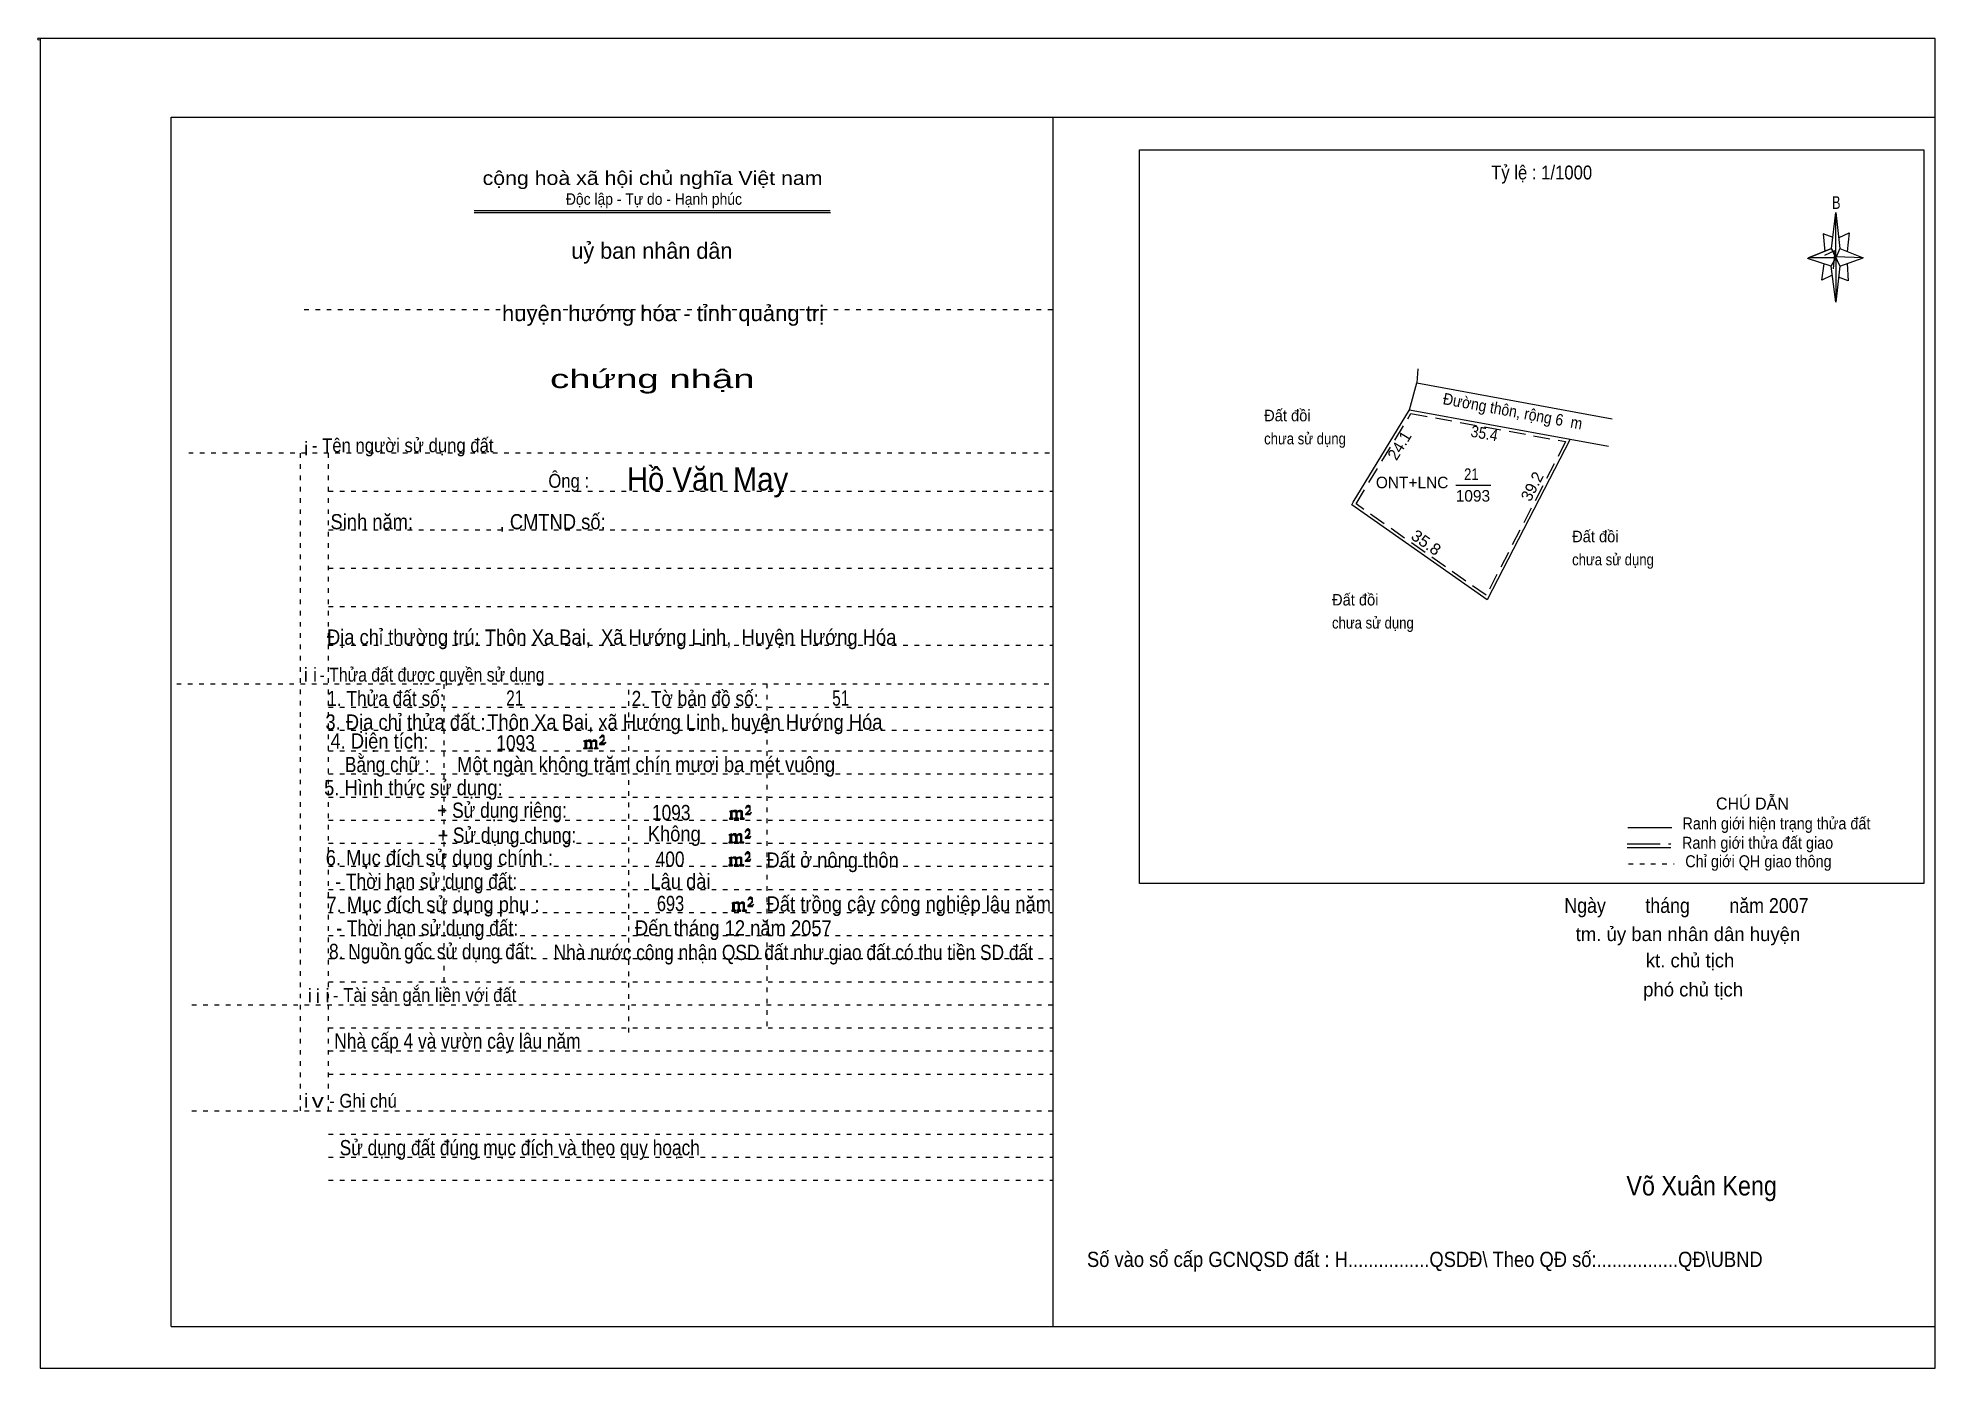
# Model space of a CAD drawing. Header units: centimetres. Extents: x -1.6 to 39.5, y -3.3 to 25.5.
import ezdxf
from ezdxf.enums import TextEntityAlignment as Align

# ---------------------------------------------------------------- set-up
doc = ezdxf.new("R2010")
doc.units = ezdxf.units.CM
doc.header["$LTSCALE"] = 0.12
for name, pattern in [('DOTTED', [1.5, 0.3, -1.2]), ('LONG_DASHED', [7.5, 6, -1.5]), ('MEDIUM_DASHED', [4.5, 3, -1.5])]:
    doc.linetypes.add(name, pattern=pattern)
for name, color, linetype, lineweight in [('1', 7, 'DOTTED', 13), ('10', 7, 'Continuous', 13), ('13', 7, 'Continuous', 13), ('4', 7, 'Continuous', 13), ('5', 7, 'Continuous', 13), ('50', 7, 'Continuous', 13)]:
    doc.layers.add(name, color=color, linetype=linetype, lineweight=lineweight)

msp = doc.modelspace()

# ---------------------------------------------------------------- hatches: boundary and pattern name
at = {"layer": '50'}
for points in [[(10.27, 10.13), (10.27, 10.12), (10.27, 10.11), (10.25, 10.11), (10.24, 10.11), (10.24, 10.1), (10.33, 10.1), (10.33, 10.11), (10.32, 10.11), (10.31, 10.11), (10.31, 10.12), (10.31, 10.13), (10.31, 10.24), (10.31, 10.25), (10.32, 10.26), (10.34, 10.26), (10.35, 10.26), (10.36, 10.26), (10.37, 10.25), (10.39, 10.22), (10.39, 10.13), (10.37, 10.12), (10.37, 10.11), (10.36, 10.11), (10.35, 10.11), (10.35, 10.1), (10.44, 10.1), (10.44, 10.11), (10.43, 10.11), (10.42, 10.11), (10.42, 10.12), (10.42, 10.13), (10.42, 10.24), (10.44, 10.26), (10.45, 10.26), (10.46, 10.26), (10.49, 10.26), (10.49, 10.25), (10.5, 10.24), (10.5, 10.22), (10.5, 10.13), (10.5, 10.12), (10.49, 10.11), (10.49, 10.11), (10.47, 10.11), (10.47, 10.1), (10.56, 10.1), (10.56, 10.11), (10.55, 10.11), (10.54, 10.11), (10.53, 10.12), (10.53, 10.13), (10.53, 10.2), (10.53, 10.25), (10.53, 10.26), (10.52, 10.27), (10.5, 10.28), (10.47, 10.28), (10.46, 10.28), (10.44, 10.27), (10.41, 10.25), (10.41, 10.26), (10.4, 10.28), (10.39, 10.28), (10.37, 10.28), (10.35, 10.28), (10.34, 10.28), (10.32, 10.26), (10.31, 10.26), (10.31, 10.25), (10.31, 10.25), (10.31, 10.26), (10.31, 10.28), (10.24, 10.26), (10.24, 10.26), (10.25, 10.26), (10.27, 10.25), (10.27, 10.24), (10.27, 10.23)], [(10.69, 10.19), (10.72, 10.24), (10.72, 10.24), (10.71, 10.22), (10.69, 10.22), (10.68, 10.22), (10.63, 10.22), (10.66, 10.26), (10.67, 10.27), (10.69, 10.28), (10.69, 10.3), (10.69, 10.32), (10.69, 10.34), (10.69, 10.35), (10.69, 10.37), (10.68, 10.38), (10.67, 10.38), (10.66, 10.39), (10.65, 10.39), (10.63, 10.38), (10.63, 10.38), (10.62, 10.37), (10.61, 10.35), (10.59, 10.33), (10.61, 10.33), (10.61, 10.35), (10.62, 10.35), (10.63, 10.36), (10.65, 10.36), (10.66, 10.36), (10.67, 10.35), (10.68, 10.35), (10.68, 10.32), (10.68, 10.3), (10.66, 10.28), (10.66, 10.26), (10.65, 10.25), (10.59, 10.2), (10.59, 10.19)], [(13.42, 8.61), (13.42, 8.6), (13.42, 8.59), (13.41, 8.59), (13.4, 8.59), (13.4, 8.57), (13.48, 8.57), (13.48, 8.59), (13.47, 8.59), (13.46, 8.59), (13.46, 8.6), (13.46, 8.61), (13.46, 8.72), (13.46, 8.73), (13.47, 8.74), (13.5, 8.74), (13.51, 8.74), (13.52, 8.74), (13.53, 8.73), (13.54, 8.69), (13.54, 8.61), (13.53, 8.6), (13.53, 8.59), (13.52, 8.59), (13.51, 8.59), (13.51, 8.57), (13.6, 8.57), (13.6, 8.59), (13.58, 8.59), (13.57, 8.59), (13.57, 8.6), (13.57, 8.61), (13.57, 8.72), (13.6, 8.74), (13.61, 8.74), (13.62, 8.74), (13.64, 8.74), (13.64, 8.73), (13.65, 8.72), (13.65, 8.69), (13.65, 8.61), (13.65, 8.6), (13.64, 8.59), (13.64, 8.59), (13.63, 8.59), (13.63, 8.57), (13.72, 8.57), (13.72, 8.59), (13.7, 8.59), (13.69, 8.59), (13.68, 8.6), (13.68, 8.61), (13.68, 8.68), (13.68, 8.73), (13.68, 8.74), (13.67, 8.75), (13.65, 8.76), (13.63, 8.76), (13.62, 8.76), (13.6, 8.75), (13.56, 8.73), (13.56, 8.74), (13.55, 8.76), (13.54, 8.76), (13.53, 8.76), (13.51, 8.76), (13.5, 8.76), (13.47, 8.74), (13.46, 8.74), (13.46, 8.73), (13.46, 8.73), (13.46, 8.74), (13.46, 8.76), (13.4, 8.74), (13.4, 8.74), (13.41, 8.74), (13.42, 8.73), (13.42, 8.72), (13.42, 8.71)], [(13.85, 8.67), (13.87, 8.72), (13.87, 8.72), (13.86, 8.69), (13.85, 8.69), (13.84, 8.69), (13.78, 8.69), (13.82, 8.74), (13.83, 8.75), (13.85, 8.76), (13.85, 8.78), (13.85, 8.79), (13.85, 8.82), (13.85, 8.83), (13.85, 8.85), (13.84, 8.86), (13.83, 8.86), (13.82, 8.87), (13.8, 8.87), (13.78, 8.86), (13.78, 8.86), (13.77, 8.85), (13.76, 8.83), (13.75, 8.81), (13.76, 8.81), (13.76, 8.83), (13.77, 8.83), (13.78, 8.84), (13.8, 8.84), (13.82, 8.84), (13.83, 8.83), (13.84, 8.83), (13.84, 8.79), (13.84, 8.78), (13.82, 8.76), (13.82, 8.74), (13.8, 8.73), (13.75, 8.68), (13.75, 8.67)], [(13.41, 8.09), (13.41, 8.08), (13.41, 8.07), (13.4, 8.07), (13.39, 8.07), (13.39, 8.06), (13.48, 8.06), (13.48, 8.07), (13.47, 8.07), (13.45, 8.07), (13.45, 8.08), (13.45, 8.09), (13.45, 8.2), (13.45, 8.21), (13.47, 8.23), (13.49, 8.23), (13.5, 8.23), (13.51, 8.23), (13.52, 8.21), (13.53, 8.18), (13.53, 8.09), (13.52, 8.08), (13.52, 8.07), (13.51, 8.07), (13.5, 8.07), (13.5, 8.06), (13.59, 8.06), (13.59, 8.07), (13.58, 8.07), (13.57, 8.07), (13.57, 8.08), (13.57, 8.09), (13.57, 8.2), (13.59, 8.23), (13.6, 8.23), (13.61, 8.23), (13.63, 8.23), (13.63, 8.21), (13.64, 8.2), (13.64, 8.18), (13.64, 8.09), (13.64, 8.08), (13.63, 8.07), (13.63, 8.07), (13.62, 8.07), (13.62, 8.06), (13.71, 8.06), (13.71, 8.07), (13.7, 8.07), (13.69, 8.07), (13.67, 8.08), (13.67, 8.09), (13.67, 8.17), (13.67, 8.21), (13.67, 8.23), (13.66, 8.24), (13.64, 8.25), (13.62, 8.25), (13.61, 8.25), (13.59, 8.24), (13.55, 8.21), (13.55, 8.23), (13.54, 8.25), (13.53, 8.25), (13.52, 8.25), (13.5, 8.25), (13.49, 8.25), (13.47, 8.23), (13.45, 8.23), (13.45, 8.21), (13.45, 8.21), (13.45, 8.23), (13.45, 8.25), (13.39, 8.23), (13.39, 8.23), (13.4, 8.23), (13.41, 8.21), (13.41, 8.2), (13.41, 8.19)], [(13.84, 8.16), (13.86, 8.2), (13.86, 8.2), (13.85, 8.18), (13.84, 8.18), (13.83, 8.18), (13.77, 8.18), (13.81, 8.23), (13.82, 8.24), (13.84, 8.25), (13.84, 8.27), (13.84, 8.28), (13.84, 8.3), (13.84, 8.31), (13.84, 8.34), (13.83, 8.35), (13.82, 8.35), (13.81, 8.36), (13.8, 8.36), (13.77, 8.35), (13.77, 8.35), (13.76, 8.34), (13.75, 8.31), (13.74, 8.29), (13.75, 8.29), (13.75, 8.31), (13.76, 8.31), (13.77, 8.33), (13.8, 8.33), (13.81, 8.33), (13.82, 8.31), (13.83, 8.31), (13.83, 8.28), (13.83, 8.27), (13.81, 8.25), (13.81, 8.23), (13.8, 8.21), (13.74, 8.17), (13.74, 8.16)], [(13.84, 7.66), (13.86, 7.71), (13.86, 7.71), (13.85, 7.68), (13.84, 7.68), (13.83, 7.68), (13.77, 7.68), (13.81, 7.73), (13.82, 7.74), (13.84, 7.75), (13.84, 7.77), (13.84, 7.78), (13.84, 7.81), (13.84, 7.82), (13.84, 7.84), (13.83, 7.85), (13.82, 7.85), (13.81, 7.86), (13.79, 7.86), (13.77, 7.85), (13.77, 7.85), (13.76, 7.84), (13.75, 7.82), (13.74, 7.8), (13.75, 7.8), (13.75, 7.82), (13.76, 7.82), (13.77, 7.83), (13.79, 7.83), (13.81, 7.83), (13.82, 7.82), (13.83, 7.82), (13.83, 7.78), (13.83, 7.77), (13.81, 7.75), (13.81, 7.73), (13.79, 7.72), (13.74, 7.67), (13.74, 7.66)], [(13.41, 7.6), (13.41, 7.59), (13.41, 7.58), (13.4, 7.58), (13.39, 7.58), (13.39, 7.56), (13.47, 7.56), (13.47, 7.58), (13.46, 7.58), (13.45, 7.58), (13.45, 7.59), (13.45, 7.6), (13.45, 7.71), (13.45, 7.72), (13.46, 7.73), (13.49, 7.73), (13.5, 7.73), (13.51, 7.73), (13.52, 7.72), (13.53, 7.68), (13.53, 7.6), (13.52, 7.59), (13.52, 7.58), (13.51, 7.58), (13.5, 7.58), (13.5, 7.56), (13.59, 7.56), (13.59, 7.58), (13.57, 7.58), (13.56, 7.58), (13.56, 7.59), (13.56, 7.6), (13.56, 7.71), (13.59, 7.73), (13.6, 7.73), (13.61, 7.73), (13.63, 7.73), (13.63, 7.72), (13.64, 7.71), (13.64, 7.68), (13.64, 7.6), (13.64, 7.59), (13.63, 7.58), (13.63, 7.58), (13.62, 7.58), (13.62, 7.56), (13.71, 7.56), (13.71, 7.58), (13.69, 7.58), (13.68, 7.58), (13.67, 7.59), (13.67, 7.6), (13.67, 7.67), (13.67, 7.72), (13.67, 7.73), (13.66, 7.74), (13.64, 7.75), (13.62, 7.75), (13.61, 7.75), (13.59, 7.74), (13.55, 7.72), (13.55, 7.73), (13.54, 7.75), (13.53, 7.75), (13.52, 7.75), (13.5, 7.75), (13.49, 7.75), (13.46, 7.73), (13.45, 7.73), (13.45, 7.72), (13.45, 7.72), (13.45, 7.73), (13.45, 7.75), (13.39, 7.73), (13.39, 7.73), (13.4, 7.73), (13.41, 7.72), (13.41, 7.71), (13.41, 7.7)], [(13.47, 6.62), (13.47, 6.61), (13.47, 6.6), (13.46, 6.6), (13.45, 6.6), (13.45, 6.58), (13.53, 6.58), (13.53, 6.6), (13.52, 6.6), (13.51, 6.6), (13.51, 6.61), (13.51, 6.62), (13.51, 6.73), (13.51, 6.74), (13.52, 6.75), (13.55, 6.75), (13.56, 6.75), (13.57, 6.75), (13.58, 6.74), (13.59, 6.7), (13.59, 6.62), (13.58, 6.61), (13.58, 6.6), (13.57, 6.6), (13.56, 6.6), (13.56, 6.58), (13.65, 6.58), (13.65, 6.6), (13.63, 6.6), (13.62, 6.6), (13.62, 6.61), (13.62, 6.62), (13.62, 6.73), (13.65, 6.75), (13.66, 6.75), (13.67, 6.75), (13.69, 6.75), (13.69, 6.74), (13.7, 6.73), (13.7, 6.7), (13.7, 6.62), (13.7, 6.61), (13.69, 6.6), (13.69, 6.6), (13.68, 6.6), (13.68, 6.58), (13.77, 6.58), (13.77, 6.6), (13.75, 6.6), (13.74, 6.6), (13.73, 6.61), (13.73, 6.62), (13.73, 6.69), (13.73, 6.74), (13.73, 6.75), (13.72, 6.76), (13.7, 6.77), (13.68, 6.77), (13.67, 6.77), (13.65, 6.76), (13.61, 6.74), (13.61, 6.75), (13.6, 6.77), (13.59, 6.77), (13.58, 6.77), (13.56, 6.77), (13.55, 6.77), (13.52, 6.75), (13.51, 6.75), (13.51, 6.74), (13.51, 6.74), (13.51, 6.75), (13.51, 6.77), (13.45, 6.75), (13.45, 6.75), (13.46, 6.75), (13.47, 6.74), (13.47, 6.73), (13.47, 6.72)], [(13.9, 6.68), (13.92, 6.73), (13.92, 6.73), (13.91, 6.7), (13.9, 6.7), (13.89, 6.7), (13.83, 6.7), (13.87, 6.75), (13.88, 6.76), (13.9, 6.77), (13.9, 6.79), (13.9, 6.8), (13.9, 6.83), (13.9, 6.84), (13.9, 6.86), (13.89, 6.87), (13.88, 6.87), (13.87, 6.88), (13.85, 6.88), (13.83, 6.87), (13.83, 6.87), (13.82, 6.86), (13.81, 6.84), (13.8, 6.82), (13.81, 6.82), (13.81, 6.84), (13.82, 6.84), (13.83, 6.85), (13.85, 6.85), (13.87, 6.85), (13.88, 6.84), (13.89, 6.84), (13.89, 6.8), (13.89, 6.79), (13.87, 6.77), (13.87, 6.75), (13.85, 6.74), (13.8, 6.69), (13.8, 6.68)]]:
    msp.add_hatch(color=256, dxfattribs=at).paths.add_polyline_path(points)

# ---------------------------------------------------------------- linework, layer by layer
at = {"layer": '1', "linetype": 'Continuous'}
for p, q in [((1.31, -2.42), (1.31, 23.78)), ((1.31, 23.78), (39.51, 23.78)), ((20.41, -2.42), (20.41, 23.78)), ((39.51, -2.42), (39.51, 23.78)), ((7.87, 21.76), (15.58, 21.76)), ((7.87, 21.71), (15.59, 21.71)), ((37.26, 20.55), (36.75, 20.72)), ((1.31, -2.42), (39.51, -2.42))]:
    msp.add_line(p, q, dxfattribs=at)
at = {"layer": '1'}
for p, q in [((4.19, 19.61), (20.41, 19.61)), ((1.69, 16.51), (20.41, 16.51)), ((4.11, 2.25), (4.11, 16.51)), ((4.72, 2.25), (4.72, 16.51)), ((4.72, 15.68), (20.41, 15.68)), ((4.72, 14.84), (20.41, 14.84)), ((4.72, 14.01), (20.41, 14.01)), ((4.72, 13.18), (20.41, 13.18)), ((4.72, 12.34), (20.41, 12.34)), ((1.43, 11.5), (20.41, 11.5)), ((7.22, 5.05), (7.22, 11.5)), ((11.22, 3.95), (11.22, 11.5)), ((14.22, 4.09), (14.22, 11.5)), ((4.72, 11), (20.41, 11)), ((4.72, 10.5), (20.41, 10.5)), ((4.72, 10.05), (20.41, 10.05)), ((4.72, 9.55), (20.41, 9.55)), ((4.72, 9.05), (20.41, 9.05)), ((4.72, 8.55), (20.41, 8.55)), ((4.72, 8.05), (20.41, 8.05)), ((4.72, 7.55), (20.41, 7.55)), ((4.72, 7.05), (20.41, 7.05)), ((4.72, 6.55), (20.41, 6.55)), ((4.72, 6.05), (20.41, 6.05)), ((4.72, 5.55), (20.41, 5.55)), ((4.72, 5.05), (20.41, 5.05)), ((1.76, 4.55), (20.41, 4.55)), ((4.72, 4.05), (20.41, 4.05)), ((4.72, 3.55), (20.41, 3.55)), ((4.72, 3.05), (20.41, 3.05)), ((1.76, 2.25), (20.41, 2.25)), ((4.72, 1.75), (20.41, 1.75)), ((4.72, 1.25), (20.41, 1.25)), ((4.72, 0.75), (20.41, 0.75))]:
    msp.add_line(p, q, dxfattribs=at)
at = {"layer": '1', "linetype": 'Continuous'}
msp.add_lwpolyline([(-1.53, -3.32), (39.51, -3.32), (39.51, 25.48), (-1.53, 25.48)], close=True, dxfattribs=at)
msp.add_lwpolyline([(37.27, 20.35), (37.06, 20.25), (37.11, 20.6)], dxfattribs=at)
at = {"layer": '10', "linetype": 'MEDIUM_DASHED'}
for p, q in [((31.51, 16.75), (29.79, 13.42)), ((29.79, 13.42), (26.97, 15.4))]:
    msp.add_line(p, q, dxfattribs=at)
at = {"layer": '10'}
for p, q in [((31.61, 16.8), (29.81, 13.32)), ((31.61, 16.8), (32.44, 16.65)), ((26.88, 15.38), (26.91, 15.44)), ((29.81, 13.32), (26.88, 15.38))]:
    msp.add_line(p, q, dxfattribs=at)
for points in [[(28.31, 18.33), (28.29, 18.02), (32.52, 17.24)], [(26.91, 15.44), (28.13, 17.44), (31.61, 16.8)]]:
    msp.add_lwpolyline(points, dxfattribs=at)
at = {"layer": '10', "linetype": 'MEDIUM_DASHED'}
msp.add_lwpolyline([(26.97, 15.4), (28.16, 17.36), (31.51, 16.75)], dxfattribs=at)
at = {"layer": '13'}
for p, q in [((28.13, 17.44), (28.29, 18.02)), ((29.13, 15.81), (29.89, 15.81))]:
    msp.add_line(p, q, dxfattribs=at)
at = {"layer": '4'}
for p, q in [((32.86, 8.39), (33.81, 8.39)), ((32.84, 7.96), (33.79, 7.96))]:
    msp.add_line(p, q, dxfattribs=at)
at = {"layer": '4', "linetype": 'LONG_DASHED'}
msp.add_line((32.84, 8.04), (33.79, 8.04), dxfattribs=at)
at = {"layer": '4', "linetype": 'DOTTED'}
msp.add_line((32.87, 7.6), (33.86, 7.6), dxfattribs=at)
at = {"layer": '4'}
msp.add_lwpolyline([(22.28, 23.07), (39.27, 23.07), (39.27, 7.18), (22.28, 7.18)], close=True, dxfattribs=at)
msp.add_circle((-1.55, 25.47), 0.025, dxfattribs=at)
at = {"layer": '5'}
for p, q in [((37.27, 20.93), (37.36, 21.71)), ((37.45, 20.55), (37.36, 19.77)), ((37.45, 20.93), (37.95, 20.73)), ((37.61, 20.61), (37.63, 20.23)), ((37.63, 20.23), (37.42, 20.31))]:
    msp.add_line(p, q, dxfattribs=at)
for points in [[(37.36, 21.71), (37.45, 20.93), (37.36, 20.73)], [(37.36, 20.73), (36.77, 20.73), (37.27, 20.93), (37.45, 20.55), (37.95, 20.73), (37.36, 20.75)], [(37.36, 20.73), (37.36, 19.77), (37.26, 20.55)]]:
    msp.add_lwpolyline(points, close=True, dxfattribs=at)
for points in [[(37.3, 21.17), (37.09, 21.25), (37.12, 20.87)], [(37.43, 21.17), (37.65, 21.27), (37.61, 20.87)], [(37.36, 20.73), (37.27, 20.93), (36.77, 20.73)], [(37.12, 20.79), (37.34, 20.89), (37.3, 20.49)], [(37.36, 20.73), (37.45, 20.55), (37.95, 20.73)]]:
    msp.add_lwpolyline(points, dxfattribs=at)
at = {"layer": '50'}
for points in [[(10.27, 10.13), (10.27, 10.12), (10.27, 10.11), (10.25, 10.11), (10.24, 10.11), (10.24, 10.1), (10.33, 10.1), (10.33, 10.11), (10.32, 10.11), (10.31, 10.11), (10.31, 10.12), (10.31, 10.13), (10.31, 10.24), (10.31, 10.25), (10.32, 10.26), (10.34, 10.26), (10.35, 10.26), (10.36, 10.26), (10.37, 10.25), (10.39, 10.22), (10.39, 10.13), (10.37, 10.12), (10.37, 10.11), (10.36, 10.11), (10.35, 10.11), (10.35, 10.1), (10.44, 10.1), (10.44, 10.11), (10.43, 10.11), (10.42, 10.11), (10.42, 10.12), (10.42, 10.13), (10.42, 10.24), (10.44, 10.26), (10.45, 10.26), (10.46, 10.26), (10.49, 10.26), (10.49, 10.25), (10.5, 10.24), (10.5, 10.22), (10.5, 10.13), (10.5, 10.12), (10.49, 10.11), (10.49, 10.11), (10.47, 10.11), (10.47, 10.1), (10.56, 10.1), (10.56, 10.11), (10.55, 10.11), (10.54, 10.11), (10.53, 10.12), (10.53, 10.13), (10.53, 10.2), (10.53, 10.25), (10.53, 10.26), (10.52, 10.27), (10.5, 10.28), (10.47, 10.28), (10.46, 10.28), (10.44, 10.27), (10.41, 10.25), (10.41, 10.26), (10.4, 10.28), (10.39, 10.28), (10.37, 10.28), (10.35, 10.28), (10.34, 10.28), (10.32, 10.26), (10.31, 10.26), (10.31, 10.25), (10.31, 10.25), (10.31, 10.26), (10.31, 10.28), (10.24, 10.26), (10.24, 10.26), (10.25, 10.26), (10.27, 10.25), (10.27, 10.24), (10.27, 10.23)], [(10.69, 10.19), (10.72, 10.24), (10.72, 10.24), (10.71, 10.22), (10.69, 10.22), (10.68, 10.22), (10.63, 10.22), (10.66, 10.26), (10.67, 10.27), (10.69, 10.28), (10.69, 10.3), (10.69, 10.32), (10.69, 10.34), (10.69, 10.35), (10.69, 10.37), (10.68, 10.38), (10.67, 10.38), (10.66, 10.39), (10.65, 10.39), (10.63, 10.38), (10.63, 10.38), (10.62, 10.37), (10.61, 10.35), (10.59, 10.33), (10.61, 10.33), (10.61, 10.35), (10.62, 10.35), (10.63, 10.36), (10.65, 10.36), (10.66, 10.36), (10.67, 10.35), (10.68, 10.35), (10.68, 10.32), (10.68, 10.3), (10.66, 10.28), (10.66, 10.26), (10.65, 10.25), (10.59, 10.2), (10.59, 10.19)], [(13.42, 8.61), (13.42, 8.6), (13.42, 8.59), (13.41, 8.59), (13.4, 8.59), (13.4, 8.57), (13.48, 8.57), (13.48, 8.59), (13.47, 8.59), (13.46, 8.59), (13.46, 8.6), (13.46, 8.61), (13.46, 8.72), (13.46, 8.73), (13.47, 8.74), (13.5, 8.74), (13.51, 8.74), (13.52, 8.74), (13.53, 8.73), (13.54, 8.69), (13.54, 8.61), (13.53, 8.6), (13.53, 8.59), (13.52, 8.59), (13.51, 8.59), (13.51, 8.57), (13.6, 8.57), (13.6, 8.59), (13.58, 8.59), (13.57, 8.59), (13.57, 8.6), (13.57, 8.61), (13.57, 8.72), (13.6, 8.74), (13.61, 8.74), (13.62, 8.74), (13.64, 8.74), (13.64, 8.73), (13.65, 8.72), (13.65, 8.69), (13.65, 8.61), (13.65, 8.6), (13.64, 8.59), (13.64, 8.59), (13.63, 8.59), (13.63, 8.57), (13.72, 8.57), (13.72, 8.59), (13.7, 8.59), (13.69, 8.59), (13.68, 8.6), (13.68, 8.61), (13.68, 8.68), (13.68, 8.73), (13.68, 8.74), (13.67, 8.75), (13.65, 8.76), (13.63, 8.76), (13.62, 8.76), (13.6, 8.75), (13.56, 8.73), (13.56, 8.74), (13.55, 8.76), (13.54, 8.76), (13.53, 8.76), (13.51, 8.76), (13.5, 8.76), (13.47, 8.74), (13.46, 8.74), (13.46, 8.73), (13.46, 8.73), (13.46, 8.74), (13.46, 8.76), (13.4, 8.74), (13.4, 8.74), (13.41, 8.74), (13.42, 8.73), (13.42, 8.72), (13.42, 8.71)], [(13.85, 8.67), (13.87, 8.72), (13.87, 8.72), (13.86, 8.69), (13.85, 8.69), (13.84, 8.69), (13.78, 8.69), (13.82, 8.74), (13.83, 8.75), (13.85, 8.76), (13.85, 8.78), (13.85, 8.79), (13.85, 8.82), (13.85, 8.83), (13.85, 8.85), (13.84, 8.86), (13.83, 8.86), (13.82, 8.87), (13.8, 8.87), (13.78, 8.86), (13.78, 8.86), (13.77, 8.85), (13.76, 8.83), (13.75, 8.81), (13.76, 8.81), (13.76, 8.83), (13.77, 8.83), (13.78, 8.84), (13.8, 8.84), (13.82, 8.84), (13.83, 8.83), (13.84, 8.83), (13.84, 8.79), (13.84, 8.78), (13.82, 8.76), (13.82, 8.74), (13.8, 8.73), (13.75, 8.68), (13.75, 8.67)], [(13.41, 8.09), (13.41, 8.08), (13.41, 8.07), (13.4, 8.07), (13.39, 8.07), (13.39, 8.06), (13.48, 8.06), (13.48, 8.07), (13.47, 8.07), (13.45, 8.07), (13.45, 8.08), (13.45, 8.09), (13.45, 8.2), (13.45, 8.21), (13.47, 8.23), (13.49, 8.23), (13.5, 8.23), (13.51, 8.23), (13.52, 8.21), (13.53, 8.18), (13.53, 8.09), (13.52, 8.08), (13.52, 8.07), (13.51, 8.07), (13.5, 8.07), (13.5, 8.06), (13.59, 8.06), (13.59, 8.07), (13.58, 8.07), (13.57, 8.07), (13.57, 8.08), (13.57, 8.09), (13.57, 8.2), (13.59, 8.23), (13.6, 8.23), (13.61, 8.23), (13.63, 8.23), (13.63, 8.21), (13.64, 8.2), (13.64, 8.18), (13.64, 8.09), (13.64, 8.08), (13.63, 8.07), (13.63, 8.07), (13.62, 8.07), (13.62, 8.06), (13.71, 8.06), (13.71, 8.07), (13.7, 8.07), (13.69, 8.07), (13.67, 8.08), (13.67, 8.09), (13.67, 8.17), (13.67, 8.21), (13.67, 8.23), (13.66, 8.24), (13.64, 8.25), (13.62, 8.25), (13.61, 8.25), (13.59, 8.24), (13.55, 8.21), (13.55, 8.23), (13.54, 8.25), (13.53, 8.25), (13.52, 8.25), (13.5, 8.25), (13.49, 8.25), (13.47, 8.23), (13.45, 8.23), (13.45, 8.21), (13.45, 8.21), (13.45, 8.23), (13.45, 8.25), (13.39, 8.23), (13.39, 8.23), (13.4, 8.23), (13.41, 8.21), (13.41, 8.2), (13.41, 8.19)], [(13.84, 8.16), (13.86, 8.2), (13.86, 8.2), (13.85, 8.18), (13.84, 8.18), (13.83, 8.18), (13.77, 8.18), (13.81, 8.23), (13.82, 8.24), (13.84, 8.25), (13.84, 8.27), (13.84, 8.28), (13.84, 8.3), (13.84, 8.31), (13.84, 8.34), (13.83, 8.35), (13.82, 8.35), (13.81, 8.36), (13.8, 8.36), (13.77, 8.35), (13.77, 8.35), (13.76, 8.34), (13.75, 8.31), (13.74, 8.29), (13.75, 8.29), (13.75, 8.31), (13.76, 8.31), (13.77, 8.33), (13.8, 8.33), (13.81, 8.33), (13.82, 8.31), (13.83, 8.31), (13.83, 8.28), (13.83, 8.27), (13.81, 8.25), (13.81, 8.23), (13.8, 8.21), (13.74, 8.17), (13.74, 8.16)], [(13.84, 7.66), (13.86, 7.71), (13.86, 7.71), (13.85, 7.68), (13.84, 7.68), (13.83, 7.68), (13.77, 7.68), (13.81, 7.73), (13.82, 7.74), (13.84, 7.75), (13.84, 7.77), (13.84, 7.78), (13.84, 7.81), (13.84, 7.82), (13.84, 7.84), (13.83, 7.85), (13.82, 7.85), (13.81, 7.86), (13.79, 7.86), (13.77, 7.85), (13.77, 7.85), (13.76, 7.84), (13.75, 7.82), (13.74, 7.8), (13.75, 7.8), (13.75, 7.82), (13.76, 7.82), (13.77, 7.83), (13.79, 7.83), (13.81, 7.83), (13.82, 7.82), (13.83, 7.82), (13.83, 7.78), (13.83, 7.77), (13.81, 7.75), (13.81, 7.73), (13.79, 7.72), (13.74, 7.67), (13.74, 7.66)], [(13.41, 7.6), (13.41, 7.59), (13.41, 7.58), (13.4, 7.58), (13.39, 7.58), (13.39, 7.56), (13.47, 7.56), (13.47, 7.58), (13.46, 7.58), (13.45, 7.58), (13.45, 7.59), (13.45, 7.6), (13.45, 7.71), (13.45, 7.72), (13.46, 7.73), (13.49, 7.73), (13.5, 7.73), (13.51, 7.73), (13.52, 7.72), (13.53, 7.68), (13.53, 7.6), (13.52, 7.59), (13.52, 7.58), (13.51, 7.58), (13.5, 7.58), (13.5, 7.56), (13.59, 7.56), (13.59, 7.58), (13.57, 7.58), (13.56, 7.58), (13.56, 7.59), (13.56, 7.6), (13.56, 7.71), (13.59, 7.73), (13.6, 7.73), (13.61, 7.73), (13.63, 7.73), (13.63, 7.72), (13.64, 7.71), (13.64, 7.68), (13.64, 7.6), (13.64, 7.59), (13.63, 7.58), (13.63, 7.58), (13.62, 7.58), (13.62, 7.56), (13.71, 7.56), (13.71, 7.58), (13.69, 7.58), (13.68, 7.58), (13.67, 7.59), (13.67, 7.6), (13.67, 7.67), (13.67, 7.72), (13.67, 7.73), (13.66, 7.74), (13.64, 7.75), (13.62, 7.75), (13.61, 7.75), (13.59, 7.74), (13.55, 7.72), (13.55, 7.73), (13.54, 7.75), (13.53, 7.75), (13.52, 7.75), (13.5, 7.75), (13.49, 7.75), (13.46, 7.73), (13.45, 7.73), (13.45, 7.72), (13.45, 7.72), (13.45, 7.73), (13.45, 7.75), (13.39, 7.73), (13.39, 7.73), (13.4, 7.73), (13.41, 7.72), (13.41, 7.71), (13.41, 7.7)], [(13.47, 6.62), (13.47, 6.61), (13.47, 6.6), (13.46, 6.6), (13.45, 6.6), (13.45, 6.58), (13.53, 6.58), (13.53, 6.6), (13.52, 6.6), (13.51, 6.6), (13.51, 6.61), (13.51, 6.62), (13.51, 6.73), (13.51, 6.74), (13.52, 6.75), (13.55, 6.75), (13.56, 6.75), (13.57, 6.75), (13.58, 6.74), (13.59, 6.7), (13.59, 6.62), (13.58, 6.61), (13.58, 6.6), (13.57, 6.6), (13.56, 6.6), (13.56, 6.58), (13.65, 6.58), (13.65, 6.6), (13.63, 6.6), (13.62, 6.6), (13.62, 6.61), (13.62, 6.62), (13.62, 6.73), (13.65, 6.75), (13.66, 6.75), (13.67, 6.75), (13.69, 6.75), (13.69, 6.74), (13.7, 6.73), (13.7, 6.7), (13.7, 6.62), (13.7, 6.61), (13.69, 6.6), (13.69, 6.6), (13.68, 6.6), (13.68, 6.58), (13.77, 6.58), (13.77, 6.6), (13.75, 6.6), (13.74, 6.6), (13.73, 6.61), (13.73, 6.62), (13.73, 6.69), (13.73, 6.74), (13.73, 6.75), (13.72, 6.76), (13.7, 6.77), (13.68, 6.77), (13.67, 6.77), (13.65, 6.76), (13.61, 6.74), (13.61, 6.75), (13.6, 6.77), (13.59, 6.77), (13.58, 6.77), (13.56, 6.77), (13.55, 6.77), (13.52, 6.75), (13.51, 6.75), (13.51, 6.74), (13.51, 6.74), (13.51, 6.75), (13.51, 6.77), (13.45, 6.75), (13.45, 6.75), (13.46, 6.75), (13.47, 6.74), (13.47, 6.73), (13.47, 6.72)], [(13.9, 6.68), (13.92, 6.73), (13.92, 6.73), (13.91, 6.7), (13.9, 6.7), (13.89, 6.7), (13.83, 6.7), (13.87, 6.75), (13.88, 6.76), (13.9, 6.77), (13.9, 6.79), (13.9, 6.8), (13.9, 6.83), (13.9, 6.84), (13.9, 6.86), (13.89, 6.87), (13.88, 6.87), (13.87, 6.88), (13.85, 6.88), (13.83, 6.87), (13.83, 6.87), (13.82, 6.86), (13.81, 6.84), (13.8, 6.82), (13.81, 6.82), (13.81, 6.84), (13.82, 6.84), (13.83, 6.85), (13.85, 6.85), (13.87, 6.85), (13.88, 6.84), (13.89, 6.84), (13.89, 6.8), (13.89, 6.79), (13.87, 6.77), (13.87, 6.75), (13.85, 6.74), (13.8, 6.69), (13.8, 6.68)]]:
    msp.add_lwpolyline(points, close=True, dxfattribs=at)

# ---------------------------------------------------------------- texts
at = {"layer": '1'}
for s, height, width, p in [('cộng hoà xã hội chủ nghĩa Việt nam', 0.3, 1.15, (11.735, 22.31)), ('Độc lập - Tự do - Hạnh phúc', 0.25, 0.9, (11.765, 21.88)), ('chứng nhận', 0.4, 1.55, (11.73, 17.91)), ('- Tên người sử dụng đất', 0.3, 0.9, (6.325, 16.52)), ('- Thửa đất được quyền sử dụng', 0.3, 0.85, (6.96, 11.55)), ('- Tài sản gắn liền với đất ', 0.3, 0.9, (6.85, 4.61)), ('v', 0.3, 1.3, (4.485, 2.32)), ('- Ghi chú', 0.3, 0.9, (5.465, 2.32))]:
    msp.add_text(s, height=height, dxfattribs=dict(at, width=width)).set_placement(p, align=Align.CENTER)
for s, height, p in [('uỷ ban nhân dân', 0.35, (11.72, 20.71)), ('i', 0.3, (4.235, 16.45)), ('i', 0.3, (4.225, 11.55)), ('i', 0.3, (4.425, 11.55)), ('i', 0.3, (4.315, 4.6)), ('i', 0.3, (4.485, 4.59)), ('i', 0.3, (4.695, 4.6)), ('i', 0.3, (4.235, 2.32))]:
    msp.add_text(s, height=height, dxfattribs=at).set_placement(p, align=Align.CENTER)
at = {"layer": '10'}
for s, height, width, p in [('Tỷ lệ : 1/1000', 0.3, 0.9, (30.99, 22.43)), ('Hồ Văn May', 0.5, 0.95, (12.925, 15.69)), ('Võ Xuân Keng', 0.42, 0.9, (34.455, 0.42))]:
    msp.add_text(s, height=height, dxfattribs=dict(at, width=width)).set_placement(p, align=Align.CENTER)
for s, rotation, width, p in [('Đường thôn, rộng 6  m', 349.579, 0.9, (30.342, 17.287)), ('35.4', 349.68, 0.9, (29.728, 16.806)), ('35.8', 324.926, 1.05, (28.418, 14.461))]:
    msp.add_text(s, height=0.25, rotation=rotation, dxfattribs=dict(at, width=width)).set_placement(p, align=Align.CENTER)
for s, width, p in [('Đất đồi', 0.95, (24.98, 17.19)), ('chưa sử dụng', 0.85, (24.98, 16.69)), ('Đất đồi', 0.95, (31.65, 14.57)), ('chưa sử dụng', 0.85, (31.65, 14.07)), ('Đất đồi', 0.95, (26.45, 13.2)), ('chưa sử dụng', 0.85, (26.45, 12.7))]:
    msp.add_text(s, height=0.25, dxfattribs=dict(at, width=width)).set_placement(p)
for s, rotation, p in [('24.1', 58.617, (28.017, 16.6)), ('39.2', 62.683, (30.896, 15.723))]:
    msp.add_text(s, height=0.25, rotation=rotation, dxfattribs=at).set_placement(p, align=Align.CENTER)
at = {"layer": '13', "width": 0.85}
msp.add_text('21', height=0.25, dxfattribs=at).set_placement((29.31, 15.92))
at = {"layer": '13'}
msp.add_text('ONT+LNC', height=0.25, dxfattribs=at).set_placement((28.97, 15.74), align=Align.RIGHT)
msp.add_text('1093', height=0.25, dxfattribs=at).set_placement((29.13, 15.45))
at = {"layer": '4'}
msp.add_text('CHÚ DẪN', height=0.2591, dxfattribs=at).set_placement((35.555, 8.78), align=Align.CENTER)
at = {"layer": '4', "width": 0.9}
for s, p in [('Ranh giới hiện trạng thửa đất', (36.075, 8.35)), ('Ranh giới thửa đất giao ', (35.71, 7.93)), ('Chỉ giới QH giao thông', (35.685, 7.53))]:
    msp.add_text(s, height=0.2591, dxfattribs=at).set_placement(p, align=Align.CENTER)
at = {"layer": '5', "width": 0.75}
msp.add_text('B', height=0.276, dxfattribs=at).set_placement((37.37, 21.79), align=Align.CENTER)
at = {"layer": '50'}
for s, height, width, p in [('  huyện hướng hóa - tỉnh quảng trị', 0.34, 1.05, (11.83, 19.36)), ('Ông :', 0.3, 0.9, (9.92, 15.75)), ('Sinh năm:                 , CMTND số:  ', 0.33, 0.9, (7.85, 14.85)), ('Địa chỉ thường trú: Thôn Xa Bai,  Xã Hướng Linh,  Huyện Hướng Hóa', 0.33, 0.9, (10.85, 12.35)), ('1. Thửa đất số:  ', 0.33, 0.85, (6.065, 11.02)), ('21', 0.33, 0.75, (8.75, 11.03)), ('2. Tờ bản đồ số:  ', 0.33, 0.85, (12.76, 11.02)), ('51', 0.33, 0.75, (15.81, 11.03)), ('3. Địa chỉ thửa đất : ', 0.33, 0.9, (6.44, 10.51)), ('Thôn Xa Bai, xã Hướng Linh, huyện Hướng Hóa', 0.33, 0.9, (12.435, 10.51)), ('4. Diện tích: ', 0.33, 0.9, (5.875, 10.1)), ('1093', 0.33, 0.85, (8.77, 10.06)), ('Bằng chữ :', 0.33, 0.85, (5.99, 9.59)), ('Một ngàn không trăm chín mươi ba mét vuông', 0.33, 0.9, (11.595, 9.59)), ('5. Hình thức sử dụng:', 0.33, 0.9, (6.555, 9.09)), ('+ Sử dụng riêng:', 0.33, 0.85, (8.475, 8.6)), ('1093', 0.33, 0.85, (12.14, 8.55)), ('+ Sử dụng chung:', 0.33, 0.85, (8.585, 8.06)), ('Không', 0.33, 0.9, (12.205, 8.09)), ('6. Mục đích sử dụng chính :', 0.33, 0.9, (7.12, 7.57)), ('400', 0.33, 0.85, (12.115, 7.54)), ('Đất ở nông thôn', 0.33, 0.9, (15.635, 7.52)), ('- Thời hạn sử dụng đất:', 0.33, 0.85, (6.835, 7.06)), ('Lâu dài', 0.33, 0.9, (12.34, 7.06)), ('7. Mục đích sử dụng phụ :', 0.33, 0.9, (6.98, 6.56)), ('693', 0.33, 0.8, (12.125, 6.58)), ('Đất trồng cây công nghiệp lâu năm', 0.33, 0.9, (17.285, 6.57)), ('Ngày        tháng        năm 2007', 0.32, 0.9, (34.125, 6.54)), ('- Thời hạn sử dụng đất:', 0.33, 0.85, (6.855, 6.05)), ('Đến tháng 12 năm 2057', 0.33, 0.9, (13.485, 6.05)), ('8. Nguồn gốc sử dụng đất:', 0.33, 0.85, (6.95, 5.54)), ('Nhà nước công nhận QSD đất như giao đất có thu tiền SD đất ', 0.33, 0.85, (14.835, 5.52)), ('Nhà cấp 4 và vườn cây lâu năm', 0.33, 0.85, (7.51, 3.6)), ('Sử dụng đất đúng mục đích và theo quy hoạch', 0.33, 0.85, (8.86, 1.29)), ('Số vào sổ cấp GCNQSD đất : H................QSDĐ\\ Theo QĐ số:................QĐ\\UBND', 0.33, 0.9, (28.46, -1.13))]:
    msp.add_text(s, height=height, dxfattribs=dict(at, width=width)).set_placement(p, align=Align.CENTER)
for s, p in [('tm. ủy ban nhân dân huyện ', (34.215, 5.93)), ('kt. chủ tịch', (34.205, 5.36)), ('phó chủ tịch', (34.27, 4.73))]:
    msp.add_text(s, height=0.3, dxfattribs=at).set_placement(p, align=Align.CENTER)

doc.saveas('drawing.dxf')
